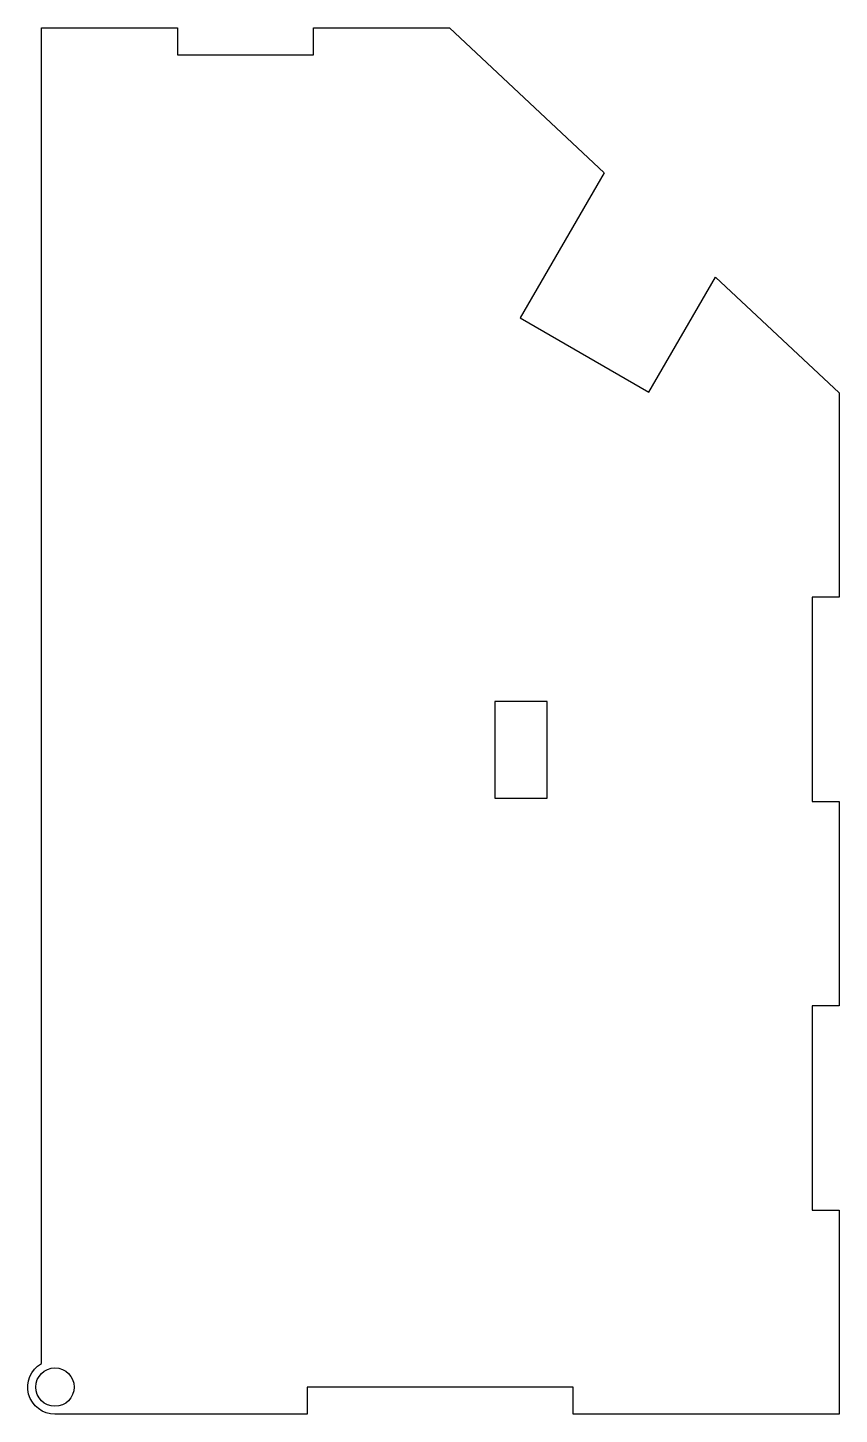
# Model space of a CAD drawing. Header units: millimetres. Extents: x -112 to -22, y -3 to 150.
import ezdxf

# ---------------------------------------------------------------- set-up
doc = ezdxf.new("R2010")
doc.units = ezdxf.units.MM
doc.layers.get('0').update_dxf_attribs({"linetype": 'CONTINUOUS'})

msp = doc.modelspace()

# ---------------------------------------------------------------- linework, layer by layer
msp.add_lwpolyline([(-42.99, 109.77), (-35.64, 122.49), (-22, 109.7), (-22, 87.16), (-25, 87.16), (-25, 64.62), (-22, 64.62), (-22, 42.08), (-25, 42.08), (-25, 19.54), (-22, 19.54), (-22, -3), (-51.33, -3), (-51.33, 0), (-80.67, 0), (-80.67, -3), (-108.5, -3, -0.767327), (-110, 2.6), (-110, 150), (-95, 150), (-95, 147), (-80, 147), (-80, 150), (-65, 150), (-47.93, 134), (-57.19, 117.97)], format="xyb", close=True)
msp.add_lwpolyline([(-60, 65), (-54.2, 65), (-54.2, 75.65), (-60, 75.65)], close=True)
msp.add_circle((-108.5, 0), 2.12)

doc.saveas('drawing.dxf')
